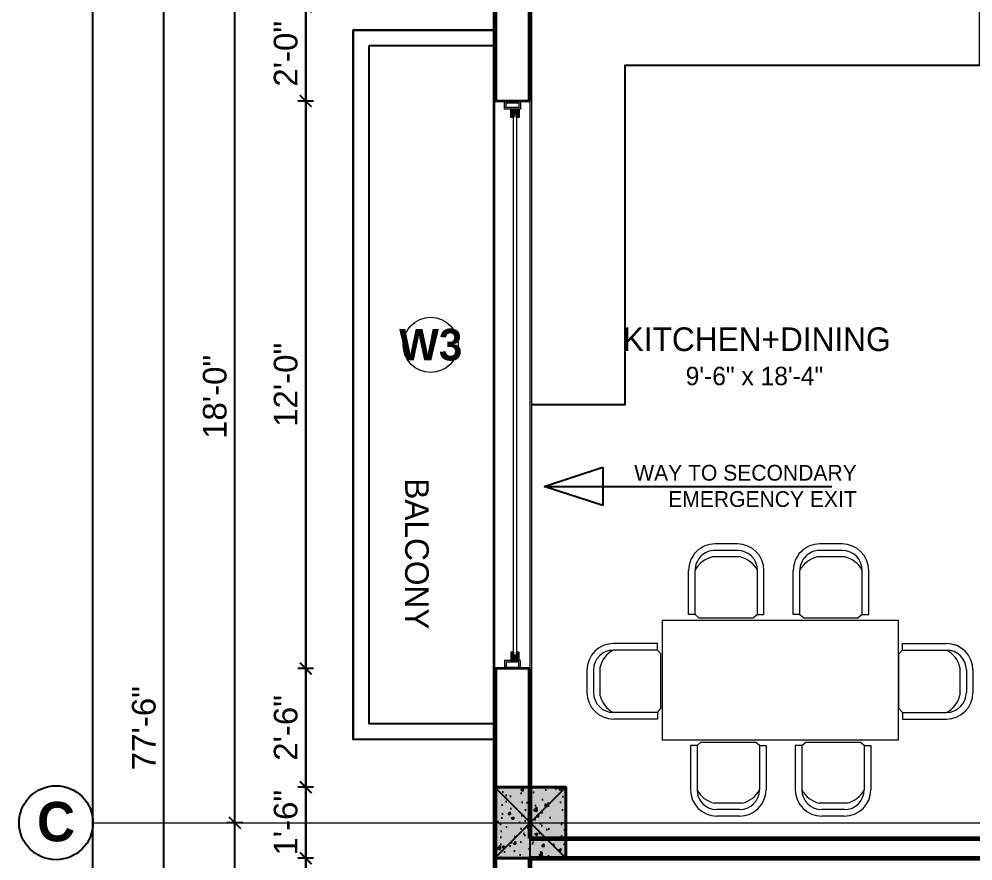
# Model space of a CAD drawing. Header units: feet. Extents: x 109753 to 150441, y 47761 to 75080.
# Drawn here: x 126116.4 to 126358.5, y 49489.8 to 49703.4 of the extents above; entities that cross this region are included whole.
import ezdxf

# ---------------------------------------------------------------- set-up
doc = ezdxf.new("R2010")
doc.units = ezdxf.units.FT
doc.header["$LTSCALE"] = 50
doc.header["$MEASUREMENT"] = 0
doc.header["$PDMODE"] = 3
doc.header["$PDSIZE"] = -10
for name, pattern in [('ACAD_ISO02W100', [15, 12, -3]), ('ACAD_ISO04W100', [30, 24, -3, 0, -3]), ('CENTER', [2, 1.25, -0.25, 0.25, -0.25])]:
    doc.linetypes.add(name, pattern=pattern)
for name, color, linetype, lineweight in [('A-Furniture', 175, 'Continuous', 0), ('CENTRELINE', 146, 'CENTER', 18), ('COLUMN', 16, 'Continuous', 40), ('DIMENSION', 5, 'Continuous', 15), ('TEXT', 181, 'Continuous', 13), ('WALL', 1, 'Continuous', 60), ('WINDOW', 197, 'Continuous', 25)]:
    doc.layers.add(name, color=color, linetype=linetype, lineweight=lineweight)
doc.layers.add('HACTH', color=251, linetype='Continuous')
doc.styles.add('GL_Imperial', font='GOTHIC.TTF', dxfattribs={"height": 8})
doc.styles.add('STYLUS', font='stylu.ttf')
doc.styles.add('TIMES', font='arial.ttf')
doc.dimstyles.new("1-8'", dxfattribs={"dimtxt": 6, "dimasz": 3, "dimexe": 2, "dimexo": 1, "dimgap": 2, "dimtad": 1, "dimdec": 0, "dimzin": 3, "dimdsep": 46, "dimlunit": 4, "dimtxsty": 'TIMES', "dimblk": 'ARCHTICK', "dimcen": 8, "dimdle": 2, "dimclrt": 7, "dimadec": 0, "dimazin": 0, "dimtfac": 1, "dimtdec": 0, "dimtix": 1, "dimtmove": 0, "dimatfit": 3, "dimfxl": 2, "dimfxlon": 1, "dimarcsym": 0})

# ---------------------------------------------------------------- blocks, each defined once
blk = doc.blocks.new('_ArchTick')
at = {"color": 0, "linetype": 'ByBlock', "const_width": 0.15}
blk.add_lwpolyline([(-0.5, -0.5), (0.5, 0.5)], dxfattribs=at)
blk = doc.blocks.new('*D1195')
at = {"layer": 'Defpoints', "color": 0, "transparency": 16777216}
for p in [(126171.15, 49499.51), (126237.15, 49499.51), (126237.15, 49283.39)]:
    blk.add_point(p, dxfattribs=at)
at = {"layer": 'DIMENSION', "color": 0, "lineweight": -2, "transparency": 16777216}
for p, q in [((126171.15, 49281.39), (126171.15, 49501.51)), ((126173.15, 49499.51), (126169.15, 49499.51)), ((126173.15, 49283.39), (126169.15, 49283.39))]:
    blk.add_line(p, q, dxfattribs=at)
at = {"layer": 'DIMENSION', "color": 0, "lineweight": -2, "transparency": 16777216, "xscale": 3, "yscale": 3, "zscale": 3}
for p, rotation in [((126171.15, 49499.51), 90), ((126171.15, 49283.39), 270)]:
    blk.add_blockref('_ArchTick', p, dxfattribs=dict(at, rotation=rotation))
at = {"layer": 'DIMENSION', "color": 7, "transparency": 16777216, "insert": (126166.09, 49391.45), "char_height": 6, "attachment_point": 5, "rotation": 90, "style": 'TIMES'}
blk.add_mtext('18\'-0"', dxfattribs=at)
blk = doc.blocks.new('*D1196')
at = {"layer": 'Defpoints', "color": 0, "transparency": 16777216}
for p in [(126171.15, 49715.63), (126237.15, 49715.63), (126237.15, 49499.51)]:
    blk.add_point(p, dxfattribs=at)
at = {"layer": 'DIMENSION', "color": 0, "lineweight": -2, "transparency": 16777216}
for p, q in [((126173.15, 49715.63), (126169.15, 49715.63)), ((126171.15, 49497.51), (126171.15, 49717.63)), ((126173.15, 49499.51), (126169.15, 49499.51))]:
    blk.add_line(p, q, dxfattribs=at)
at = {"layer": 'DIMENSION', "color": 0, "lineweight": -2, "transparency": 16777216, "xscale": 3, "yscale": 3, "zscale": 3}
for p, rotation in [((126171.15, 49715.63), 90), ((126171.15, 49499.51), 270)]:
    blk.add_blockref('_ArchTick', p, dxfattribs=dict(at, rotation=rotation))
at = {"layer": 'DIMENSION', "color": 7, "transparency": 16777216, "insert": (126166.09, 49607.57), "char_height": 6, "attachment_point": 5, "rotation": 90, "style": 'TIMES'}
blk.add_mtext('18\'-0"', dxfattribs=at)
blk = doc.blocks.new('*D1201')
at = {"layer": 'Defpoints', "color": 0, "transparency": 16777216}
for p in [(126153.15, 49988.75), (126237.15, 49988.75), (126237.15, 49058.27)]:
    blk.add_point(p, dxfattribs=at)
at = {"layer": 'DIMENSION', "color": 0, "lineweight": -2, "transparency": 16777216}
for p, q in [((126153.15, 49056.27), (126153.15, 49990.75)), ((126155.15, 49988.75), (126151.15, 49988.75)), ((126155.15, 49058.27), (126151.15, 49058.27))]:
    blk.add_line(p, q, dxfattribs=at)
at = {"layer": 'DIMENSION', "color": 0, "lineweight": -2, "transparency": 16777216, "xscale": 3, "yscale": 3, "zscale": 3}
for p, rotation in [((126153.15, 49988.75), 90), ((126153.15, 49058.27), 270)]:
    blk.add_blockref('_ArchTick', p, dxfattribs=dict(at, rotation=rotation))
at = {"layer": 'DIMENSION', "color": 7, "transparency": 16777216, "insert": (126148.09, 49523.51), "char_height": 6, "attachment_point": 5, "rotation": 90, "style": 'TIMES'}
blk.add_mtext('77\'-6"', dxfattribs=at)
blk = doc.blocks.new('*D1247')
at = {"layer": 'Defpoints', "color": 0, "transparency": 16777216}
for p in [(126237.15, 49706.63), (126189.15, 49682.63), (126236.95, 49682.63)]:
    blk.add_point(p, dxfattribs=at)
at = {"layer": 'DIMENSION', "color": 0, "lineweight": -2, "transparency": 16777216}
for p, q in [((126189.15, 49708.63), (126189.15, 49680.63)), ((126191.15, 49706.63), (126187.15, 49706.63)), ((126191.15, 49682.63), (126187.15, 49682.63))]:
    blk.add_line(p, q, dxfattribs=at)
at = {"layer": 'DIMENSION', "color": 0, "lineweight": -2, "transparency": 16777216, "xscale": 3, "yscale": 3, "zscale": 3}
for p, rotation in [((126189.15, 49706.63), 90), ((126189.15, 49682.63), 270)]:
    blk.add_blockref('_ArchTick', p, dxfattribs=dict(at, rotation=rotation))
at = {"layer": 'DIMENSION', "color": 7, "transparency": 16777216, "insert": (126184.09, 49694.63), "char_height": 6, "attachment_point": 5, "rotation": 90, "style": 'TIMES'}
blk.add_mtext('2\'-0"', dxfattribs=at)
blk = doc.blocks.new('*D1248')
at = {"layer": 'Defpoints', "color": 0, "transparency": 16777216}
for p in [(126236.95, 49682.63), (126189.15, 49538.63), (126237.15, 49538.63)]:
    blk.add_point(p, dxfattribs=at)
at = {"layer": 'DIMENSION', "color": 0, "lineweight": -2, "transparency": 16777216}
for p, q in [((126189.15, 49684.63), (126189.15, 49536.63)), ((126191.15, 49682.63), (126187.15, 49682.63)), ((126191.15, 49538.63), (126187.15, 49538.63))]:
    blk.add_line(p, q, dxfattribs=at)
at = {"layer": 'DIMENSION', "color": 0, "lineweight": -2, "transparency": 16777216, "xscale": 3, "yscale": 3, "zscale": 3}
for p, rotation in [((126189.15, 49682.63), 90), ((126189.15, 49538.63), 270)]:
    blk.add_blockref('_ArchTick', p, dxfattribs=dict(at, rotation=rotation))
at = {"layer": 'DIMENSION', "color": 7, "transparency": 16777216, "insert": (126184.09, 49610.63), "char_height": 6, "attachment_point": 5, "rotation": 90, "style": 'TIMES'}
blk.add_mtext('12\'-0"', dxfattribs=at)
blk = doc.blocks.new('*D1202')
at = {"layer": 'Defpoints', "color": 0, "transparency": 16777216}
for p in [(126237.15, 49538.63), (126189.15, 49508.51), (126237.15, 49508.51)]:
    blk.add_point(p, dxfattribs=at)
at = {"layer": 'DIMENSION', "color": 0, "lineweight": -2, "transparency": 16777216}
for p, q in [((126189.15, 49540.63), (126189.15, 49506.51)), ((126191.15, 49538.63), (126187.15, 49538.63)), ((126191.15, 49508.51), (126187.15, 49508.51))]:
    blk.add_line(p, q, dxfattribs=at)
at = {"layer": 'DIMENSION', "color": 0, "lineweight": -2, "transparency": 16777216, "xscale": 3, "yscale": 3, "zscale": 3}
for p, rotation in [((126189.15, 49538.63), 90), ((126189.15, 49508.51), 270)]:
    blk.add_blockref('_ArchTick', p, dxfattribs=dict(at, rotation=rotation))
at = {"layer": 'DIMENSION', "color": 7, "transparency": 16777216, "insert": (126184.09, 49523.57), "char_height": 6, "attachment_point": 5, "rotation": 90, "style": 'TIMES'}
blk.add_mtext('2\'-6"', dxfattribs=at)
blk = doc.blocks.new('*D1203')
at = {"layer": 'Defpoints', "color": 0, "transparency": 16777216}
for p in [(126237.15, 49508.51), (126189.15, 49490.51), (126237.15, 49490.51)]:
    blk.add_point(p, dxfattribs=at)
at = {"layer": 'DIMENSION', "color": 0, "lineweight": -2, "transparency": 16777216}
for p, q in [((126191.15, 49508.51), (126187.15, 49508.51)), ((126189.15, 49508.51), (126189.15, 49490.51)), ((126191.15, 49490.51), (126187.15, 49490.51))]:
    blk.add_line(p, q, dxfattribs=at)
at = {"layer": 'DIMENSION', "color": 7, "transparency": 16777216, "insert": (126184.09, 49499.51), "char_height": 6, "attachment_point": 5, "rotation": 90, "style": 'TIMES'}
blk.add_mtext('1\'-6"', dxfattribs=at)
blk = doc.blocks.new('*D1204')
at = {"layer": 'Defpoints', "color": 0, "transparency": 16777216}
for p in [(126237.15, 49490.51), (126189.15, 49456.09), (126237.15, 49456.09)]:
    blk.add_point(p, dxfattribs=at)
at = {"layer": 'DIMENSION', "color": 0, "lineweight": -2, "transparency": 16777216}
for p, q in [((126191.15, 49490.51), (126187.15, 49490.51)), ((126189.15, 49492.51), (126189.15, 49454.09)), ((126191.15, 49456.09), (126187.15, 49456.09))]:
    blk.add_line(p, q, dxfattribs=at)
at = {"layer": 'DIMENSION', "color": 0, "lineweight": -2, "transparency": 16777216, "xscale": 3, "yscale": 3, "zscale": 3}
for p, rotation in [((126189.15, 49490.51), 90), ((126189.15, 49456.09), 270)]:
    blk.add_blockref('_ArchTick', p, dxfattribs=dict(at, rotation=rotation))
at = {"layer": 'DIMENSION', "color": 7, "transparency": 16777216, "insert": (126184.09, 49473.3), "char_height": 6, "attachment_point": 5, "rotation": 90, "style": 'TIMES'}
blk.add_mtext('2\'-10"', dxfattribs=at)
blk = doc.blocks.new('A$Cb5c74cea')
at = {"true_color": 0xffffff, "transparency": 33554687}
h = blk.add_hatch(color=7, dxfattribs=at)
h.dxf.hatch_style = 1
h.paths.add_polyline_path([(-9, -9), (9, -9), (9, 9), (-9, 9)])
at = {"layer": 'HACTH', "transparency": 33554623}
h = blk.add_hatch(dxfattribs=at)
h.set_pattern_fill('AR-CONC', color=256)
h.set_pattern_definition([(50, (-126497.0296, -50480.552), (7.17260183, -0.62752135), [0.75, -8.25]), (355, (-126497.03, -50480.552), (-1.38751334, 7.52192134), [0.6, -6.6]), (100.4514445, (-126496.432, -50480.604), (5.78508847, 6.8943999), [0.63740192, -7.01142112]), (46.1842, (-126497.03, -50478.552), (10.6724133, -1.6551928), [1.125, -12.375]), (96.6356355, (-126496.14, -50478.69), (9.34661946, 9.741186), [0.9561034, -10.5171376]), (351.184164, (-126497.03, -50478.552), (9.34661945, 9.741186), [0.9, -9.9]), (21, (-126496.0296, -50479.052), (5.96907052, -4.0261889), [0.75, -8.25]), (326, (-126496.03, -50479.052), (2.4331533, 7.25150045), [0.6, -6.6]), (71.451445, (-126495.532, -50479.387), (8.40222377, 3.22531153), [0.6374019, -7.01142112]), (37.5, (-126497.0296, -50480.5518), (0.121598553, 3.32893854), [0, -6.52, 0, -6.7, 0, -6.625]), (7.5, (-126497.0296, -50480.5518), (2.63069537, 3.94411712), [0, -3.82, 0, -6.37, 0, -2.525]), (327.5, (-126499.2596, -50480.5518), (5.33822436, -0.225548717), [0, -2.5, 0, -7.8, 0, -10.35]), (317.5, (-126500.2596, -50480.5518), (5.8318617, 1.00104982), [0, -3.25, 0, -5.18, 0, -7.35])])
h.paths.add_polyline_path([(-9, -9), (9, -9), (9, 9), (-9, 9)])
at = {"layer": 'COLUMN'}
blk.add_lwpolyline([(-9, -9), (9, -9), (9, 9), (-9, 9)], close=True, dxfattribs=at)
at = {"layer": 'Defpoints', "color": 18, "true_color": 0x000000}
for p, q in [((-9, -9), (9, 9)), ((-9, 9), (9, -9))]:
    blk.add_line(p, q, dxfattribs=at)
blk = doc.blocks.new('WIN 4 FRAME')
at = {"true_color": 0x939598}
h = blk.add_hatch(color=252, dxfattribs=at)
h.dxf.hatch_style = 1
h.paths.add_polyline_path([(0, 4.05), (0, 0), (2.02, 0), (2.02, 2.02), (2.02, 2.02), (2.02, 4.05)])
h.paths.add_polyline_path([(1.62, 0.4), (0.4, 0.4), (0.4, 3.64), (1.62, 3.64)], flags=16)
at = {"lineweight": 18}
for points in [[(2.02, 0), (2.02, 4.05), (0, 4.05), (0, 0)], [(0.4, 3.64), (0.4, 0.4), (1.62, 0.4), (1.62, 3.64)]]:
    blk.add_lwpolyline(points, close=True, dxfattribs=at)
blk = doc.blocks.new('WIN IN FRAME 2')
at = {"true_color": 0x939598}
h = blk.add_hatch(color=252, dxfattribs=at)
h.dxf.hatch_style = 1
h.paths.add_polyline_path([(0, 2.02), (0, 0), (2.02, 0), (2.02, 0.61), (1.21, 0.61), (1.21, 1.42), (2.02, 1.42), (2.02, 2.02)])
blk.add_lwpolyline([(1.21, 1.42), (2.02, 1.42), (2.02, 2.02), (0, 2.02), (0, 0), (2.02, 0), (2.02, 0.61), (1.21, 0.61)], close=True)
blk = doc.blocks.new('*U537')
blk.add_wipeout([(0, -0.2), (144, -0.2), (144, 9.2), (0, 9.2)]).dxf.layer = 'WINDOW'
at = {"layer": 'WINDOW', "color": 35, "lineweight": 5}
for p, q in [((144, 9), (0, 9)), ((144, 0), (0, 0))]:
    blk.add_line(p, q, dxfattribs=at)
at = {"layer": 'WINDOW', "color": 10, "lineweight": 35}
for p, q in [((0, 0), (0, 9)), ((144, 0), (144, 9))]:
    blk.add_line(p, q, dxfattribs=at)
at = {"layer": 'WINDOW', "lineweight": 9}
blk.add_lwpolyline([(3.24, 3.49), (140.76, 3.49), (140.76, 4.3), (3.24, 4.3)], close=True, dxfattribs=at)
at = {"layer": 'WINDOW', "lineweight": 5}
for name, p in [('WIN 4 FRAME', (0, 2.48)), ('WIN IN FRAME 2', (2.02, 2.88))]:
    blk.add_blockref(name, p, dxfattribs=at)
at = {"layer": 'WINDOW', "lineweight": 5, "xscale": -1}
for name, p in [('WIN IN FRAME 2', (141.98, 2.88)), ('WIN 4 FRAME', (144, 2.48))]:
    blk.add_blockref(name, p, dxfattribs=at)
blk = doc.blocks.new('A$C2dc982f6')
for p, q in [((-22.22, 31.54), (-16.5, 31.54)), ((4.36, 31.54), (10.09, 31.54)), ((-22.22, 29.88), (-16.5, 29.88)), ((4.36, 29.88), (10.09, 29.88)), ((-22.86, 28.24), (-15.86, 28.24)), ((3.73, 28.24), (10.72, 28.24)), ((-28.93, 13.64), (-28.93, 24.83)), ((-27.27, 13.64), (-27.27, 24.83)), ((-11.44, 13.64), (-11.44, 24.83)), ((-9.79, 13.64), (-9.79, 24.83)), ((-2.35, 13.64), (-2.35, 24.83)), ((-0.69, 13.64), (-0.69, 24.83)), ((15.14, 13.64), (15.14, 24.83)), ((16.8, 13.64), (16.8, 24.83)), ((-27.24, 13.64), (-28.93, 13.64)), ((-27.24, 13.64), (-26.28, 12.79)), ((-12.43, 12.79), (-26.28, 12.79)), ((-11.48, 13.64), (-12.43, 12.79)), ((-11.48, 13.64), (-9.79, 13.64)), ((-0.66, 13.64), (-2.35, 13.64)), ((-0.66, 13.64), (0.3, 12.79)), ((14.15, 12.79), (0.3, 12.79)), ((15.11, 13.64), (14.15, 12.79)), ((15.11, 13.64), (16.8, 13.64)), ((-36.96, 6.89), (-48.14, 6.89)), ((-36.96, 5.23), (-48.14, 5.23)), ((-36.96, 5.2), (-36.96, 6.89)), ((-36.96, 5.2), (-36.1, 4.24)), ((25.19, 5.2), (24.34, 4.24)), ((25.19, 5.2), (25.19, 6.89)), ((25.19, 6.89), (36.37, 6.89)), ((25.19, 5.23), (36.37, 5.23)), ((-36.1, 4.24), (-36.1, -9.61)), ((24.34, 4.24), (24.34, -9.61)), ((-54.85, -5.55), (-54.85, 0.18)), ((-53.19, -5.55), (-53.19, 0.18)), ((-51.55, -6.18), (-51.55, 0.81)), ((39.78, -6.18), (39.78, 0.81)), ((41.43, -5.55), (41.43, 0.18)), ((43.09, -5.55), (43.09, 0.18)), ((-36.96, -10.57), (-36.1, -9.61)), ((25.19, -10.57), (24.34, -9.61)), ((-36.96, -10.6), (-48.14, -10.6)), ((-36.96, -10.57), (-36.96, -12.26)), ((25.19, -10.57), (25.19, -12.26)), ((25.19, -10.6), (36.37, -10.6)), ((-36.96, -12.26), (-48.14, -12.26)), ((25.19, -12.26), (36.37, -12.26)), ((-26.73, -19.64), (-25.78, -18.79)), ((-11.93, -18.79), (-25.78, -18.79)), ((-10.97, -19.64), (-11.93, -18.79)), ((-0.15, -19.64), (0.81, -18.79)), ((14.66, -18.79), (0.81, -18.79)), ((15.61, -19.64), (14.66, -18.79)), ((-26.73, -19.64), (-28.42, -19.64)), ((-28.42, -19.64), (-28.42, -30.83)), ((-26.77, -19.64), (-26.77, -30.83)), ((-10.97, -19.64), (-9.28, -19.64)), ((-10.94, -19.64), (-10.94, -30.83)), ((-9.28, -19.64), (-9.28, -30.83)), ((-0.15, -19.64), (-1.84, -19.64)), ((-1.84, -19.64), (-1.84, -30.83)), ((-0.18, -19.64), (-0.18, -30.83)), ((15.61, -19.64), (17.3, -19.64)), ((15.65, -19.64), (15.65, -30.83)), ((17.3, -19.64), (17.3, -30.83)), ((-22.35, -34.24), (-15.36, -34.24)), ((-21.71, -35.88), (-15.99, -35.88)), ((4.23, -34.24), (11.23, -34.24)), ((4.87, -35.88), (10.59, -35.88)), ((-21.71, -37.54), (-15.99, -37.54)), ((4.87, -37.54), (10.59, -37.54))]:
    blk.add_line(p, q)
blk.add_lwpolyline([(23.97, 12.15), (-35.97, 12.15), (-35.97, -18.15), (23.97, -18.15)], close=True)
for centre, radius, start, end in [((-22.22, 24.83), 6.71, 90.0001, 180), ((-16.5, 24.83), 6.71, 0, 90), ((4.36, 24.83), 6.71, 90.0001, 180), ((10.09, 24.83), 6.71, 0, 90), ((-22.22, 24.83), 5.05, 90.0001, 180), ((-16.5, 24.83), 5.05, 0, 90), ((4.36, 24.83), 5.05, 90.0001, 180), ((10.09, 24.83), 5.05, 0, 90), ((-21.39, 21.77), 6.63, 102.7575, 152.5606), ((-17.33, 21.77), 6.63, 27.4394, 77.2425), ((5.19, 21.77), 6.63, 102.7575, 152.5606), ((9.26, 21.77), 6.63, 27.4394, 77.2425), ((-48.14, 0.18), 6.71, 90, 180), ((-48.14, 0.18), 5.05, 90, 180), ((-45.09, -0.65), 6.63, 117.4394, 167.2425), ((36.37, 0.18), 6.71, 0, 90), ((33.32, -0.65), 6.63, 12.7575, 62.5606), ((36.37, 0.18), 5.05, 0, 90), ((-48.14, -5.55), 6.71, 180.0001, 270), ((-48.14, -5.55), 5.05, 180.0001, 270), ((-45.09, -4.72), 6.63, 192.7575, 242.5606), ((36.37, -5.55), 6.71, 270, 359.9999), ((36.37, -5.55), 5.05, 270, 359.9999), ((33.32, -4.72), 6.63, 297.4394, 347.2425), ((-21.71, -30.83), 6.71, 180, 269.9999), ((-20.88, -27.77), 6.63, 207.4394, 257.2425), ((-21.71, -30.83), 5.05, 180, 269.9999), ((-15.99, -30.83), 5.05, 270, 0), ((-15.99, -30.83), 6.71, 270, 0), ((-16.82, -27.77), 6.63, 282.7575, 332.5606), ((4.87, -30.83), 6.71, 180, 269.9999), ((5.7, -27.77), 6.63, 207.4394, 257.2425), ((4.87, -30.83), 5.05, 180, 269.9999), ((10.59, -30.83), 5.05, 270, 0), ((10.59, -30.83), 6.71, 270, 0), ((9.76, -27.77), 6.63, 282.7575, 332.5606)]:
    blk.add_arc(centre, radius, start, end)

msp = doc.modelspace()

# ---------------------------------------------------------------- linework, layer by layer
at = {"linetype": 'ACAD_ISO04W100', "ltscale": 3}
msp.add_line((126246.15, 48956.27), (126246.15, 50078.75), dxfattribs=at)
for p, q in [((126237.15, 49700.63), (126201.15, 49700.63)), ((126201.15, 49700.63), (126201.15, 49520.63)), ((126237.15, 49696.63), (126205.15, 49696.63)), ((126205.15, 49696.63), (126205.15, 49524.63)), ((126237.15, 49524.63), (126205.15, 49524.63)), ((126237.15, 49520.63), (126201.15, 49520.63))]:
    msp.add_line(p, q)
at = {"linetype": 'ACAD_ISO02W100'}
msp.add_lwpolyline([(126249.7, 49584.86), (126264.52, 49589.74), (126264.52, 49579.98), (126249.7, 49584.86), (126322.66, 49584.86)], dxfattribs=at)
msp.add_circle((126125.78, 49499.51), 9.38)
at = {"layer": 'CENTRELINE', "ltscale": 35}
msp.add_line((126135.15, 49499.51), (127068.15, 49499.51), dxfattribs=at)
at = {"layer": 'Defpoints'}
for points in [[(126135.15, 50078.75), (127068.15, 50078.75), (127068.15, 48956.27), (126135.15, 48956.27)], [(126153.15, 50060.75), (127050.15, 50060.75), (127050.15, 48974.27), (126153.15, 48974.27)], [(126171.15, 50042.75), (127032.15, 50042.75), (127032.15, 48992.27), (126171.15, 48992.27)], [(126189.15, 50024.75), (127014.15, 50024.75), (127014.15, 49010.27), (126189.15, 49010.27)]]:
    msp.add_lwpolyline(points, close=True, dxfattribs=at)
at = {"layer": 'TEXT'}
msp.add_circle((126220.87, 49620.77), 7, dxfattribs=at)
at = {"layer": 'WALL'}
for p, q in [((126246.15, 49495.51), (126246.15, 49715.63)), ((126246.15, 49495.51), (126429.15, 49495.51)), ((126246.15, 49283.39), (126246.15, 49490.51)), ((126246.15, 49490.51), (126425.15, 49490.51))]:
    msp.add_line(p, q, dxfattribs=at)
msp.add_lwpolyline([(126762.07, 49796.69), (126762.07, 49979.75), (126969.15, 49979.75), (126969.15, 49952.22), (126987.15, 49952.22), (126987.15, 49961.22), (126978.15, 49961.22), (126978.15, 49988.75), (126237.15, 49988.75), (126237.15, 49058.27), (126397.93, 49058.27)], dxfattribs=at)

# ---------------------------------------------------------------- block references
msp.add_blockref('A$Cb5c74cea', (126246.15, 49499.51))
at = {"layer": 'A-Furniture', "rotation": 180}
msp.add_blockref('A$C2dc982f6', (126303.61, 49532.72), dxfattribs=at)

# ---------------------------------------------------------------- texts
at = {"insert": (126125.78, 49499.73), "char_height": 10, "attachment_point": 5, "style": 'STYLUS'}
msp.add_mtext_dynamic_manual_height_columns('{\\fStylus BT|b1|i0|c0|p34;C}', width=4.1758, gutter_width=43.75, heights=[0], dxfattribs=at)
at = {"layer": 'TEXT', "insert": (126220.87, 49620.77), "char_height": 8, "attachment_point": 5, "style": 'GL_Imperial'}
msp.add_mtext_dynamic_manual_height_columns('{\\fStylus BT|b1|i0|c0|p34;W3}', width=9.3058, gutter_width=35, heights=[0], dxfattribs=at)
at = {"layer": 'TEXT', "style": 'GL_Imperial'}
for s, insert, char_height, width, attachment_point in [('\\pi0.50286;{\\H0.75x;KITCHEN+DINING\\P\\pi16.47403;\\H0.77778x;9\'-6" x 18\'-4"}', (126269.1, 49625.21), 8, 68.0989, 1), ('WAY TO SECONDARY EMERGENCY EXIT', (126328.98, 49590.32), 4, 57.1114, 3)]:
    msp.add_mtext(s, dxfattribs=dict(at, insert=insert, char_height=char_height, width=width, attachment_point=attachment_point))
at = {"layer": 'TEXT', "insert": (126220.38, 49592.07), "char_height": 8, "width": 49.3069, "attachment_point": 1, "rotation": 270, "style": 'GL_Imperial'}
msp.add_mtext('\\pi5.15039;{\\H0.75x;BALCONY}', dxfattribs=at)

# ---------------------------------------------------------------- dimensions: what is measured, and where the dimension line sits
at = {"layer": 'DIMENSION'}
for base, p1, p2, picture, middle in [((126153.15, 49988.75), (126237.15, 49058.27), (126237.15, 49988.75), '*D1201', (126148.09, 49523.51)), ((126171.15, 49715.63), (126237.15, 49499.51), (126237.15, 49715.63), '*D1196', (126166.09, 49607.57)), ((126189.15, 49682.63), (126237.15, 49706.63), (126236.95, 49682.63), '*D1247', (126184.09, 49694.63)), ((126189.15, 49538.63), (126236.95, 49682.63), (126237.15, 49538.63), '*D1248', (126184.09, 49610.63)), ((126189.15, 49508.51), (126237.15, 49538.63), (126237.15, 49508.51), '*D1202', (126184.09, 49523.57)), ((126189.15, 49490.51), (126237.15, 49508.51), (126237.15, 49490.51), '*D1203', (126184.09, 49499.51)), ((126171.15, 49499.51), (126237.15, 49283.39), (126237.15, 49499.51), '*D1195', (126166.09, 49391.45)), ((126189.15, 49456.09), (126237.15, 49490.51), (126237.15, 49456.09), '*D1204', (126184.09, 49473.3))]:
    dim = msp.add_linear_dim(base=base, p1=p1, p2=p2, angle=90, dimstyle="1-8'", dxfattribs=at)
    dim.commit()
    dim.dimension.update_dxf_attribs({"geometry": picture, "text_midpoint": middle})

# ---------------------------------------------------------------- next in the draw order: block references
at = {"layer": 'WINDOW', "xscale": -1, "rotation": 90}
msp.add_blockref('*U537', (126246.15, 49682.63), dxfattribs=at)

# ---------------------------------------------------------------- next in the draw order: linework, layer by layer
msp.add_lwpolyline([(126360.15, 49715.63), (126360.15, 49691.63), (126270.15, 49691.63), (126270.15, 49605.57), (126246.35, 49605.57)])
at = {"layer": 'Defpoints'}
msp.add_lwpolyline([(126236.95, 49093.61), (126237.15, 49294.09), (126201.15, 49294.09), (126201.15, 49474.09), (126237.15, 49474.09), (126237.15, 49520.63), (126201.15, 49520.63), (126201.15, 49700.63), (126237.15, 49700.63), (126237.15, 49715.63), (126201.15, 49715.69), (126201.15, 49880.69), (126237.15, 49880.69), (126237.15, 49988.75), (126978.15, 49988.75), (126978.15, 49058.27)], dxfattribs=at)

doc.saveas('drawing.dxf')
